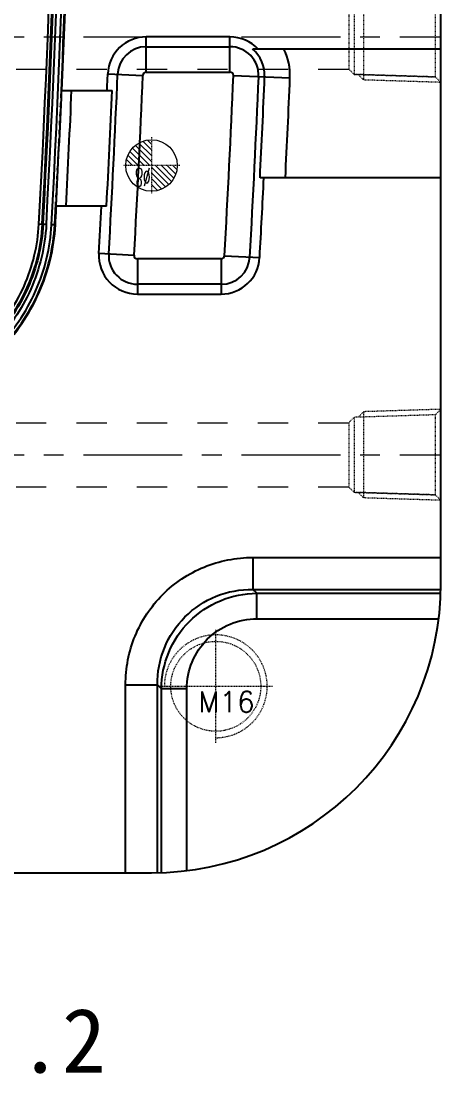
# Model space of a CAD drawing. Header units: millimetres. Extents: x 2634 to 3034, y 1430 to 1883.
# Drawn here: x 2968.4 to 3033.6, y 1430.5 to 1595.1 of the extents above; entities that cross this region are included whole.
import ezdxf
from ezdxf.enums import TextEntityAlignment as Align

# ---------------------------------------------------------------- set-up
doc = ezdxf.new("R2010")
doc.units = ezdxf.units.MM
doc.linetypes.add('CENTER', pattern=[0.6, 0.375, -0.075, 0.075, -0.075])
doc.linetypes.add('HIDDEN', pattern=[0.2, 0.1, -0.1])
for name, color, linetype, lineweight in [('cool', 153, 'HIDDEN', 9), ('epin', 13, 'Continuous', 9), ('screw', 33, 'Continuous', 13)]:
    doc.layers.add(name, color=color, linetype=linetype, lineweight=lineweight)
doc.layers.add('DEFAULT_2', color=8, linetype='HIDDEN')
doc.styles.get("Standard").update_dxf_attribs({"font": 'arial.ttf'})
doc.styles.add('TXT', font='txt.shx', dxfattribs={"bigfont": 'gbcbig.shx'})
doc.styles.add('TXT05', font='txt.shx', dxfattribs={"width": 0.5, "bigfont": 'gbcbig.shx'})

# ---------------------------------------------------------------- blocks, each defined once
blk = doc.blocks.new('epin_ejp_8')
at = {"layer": 'epin'}
h = blk.add_hatch(dxfattribs=at)
h.set_pattern_fill('_ANSI31', color=123, scale=0.2, angle=90)
h.set_pattern_definition([(135, (170.5, -113), (-0.4490128, -0.4490128), [])])
h.paths.add_polyline_path([(0, 4, 0.414214), (-4, 0), (0, 0)])
h.paths.add_polyline_path([(4, 0), (0, 0), (0, -4, 0.414214)])
at = {"layer": 'epin', "color": 1, "linetype": 'CENTER', "ltscale": 0.16}
for p, q in [((0, -4.4), (0, 4.4)), ((-4.4, 0), (4.4, 0))]:
    blk.add_line(p, q, dxfattribs=at)
at = {"layer": 'epin'}
blk.add_circle((0, 0), 4, dxfattribs=at)
at = {"layer": 'epin', "color": 6, "style": 'TXT05', "width": 0.5}
blk.add_text('%%c8', height=2.8, dxfattribs=at).set_placement((1.33, 1.8), align=Align.MIDDLE)
blk = doc.blocks.new('cool_jt_f12')
at = {"layer": 'cool', "ltscale": 0.3}
for p, q in [((0, 7.0785), (0.856, 6.2225)), ((0, 7.0785), (12, 6.7035)), ((12, 6.7035), (12.856, 5.8475)), ((12, 6.7035), (12, -6.7035)), ((0.856, 6.2225), (0.856, -6.2225)), ((13.5, 5.827375), (0.856, 6.2225)), ((0.856, 6.2225), (13.5, 5.827375)), ((14.327375, 5), (13.5, 5.827375)), ((13.5, -5.827375), (13.5, 5.827375)), ((14.327375, -5), (14.327375, 5)), ((0.856, -6.2225), (0, -7.0785)), ((0.856, -6.2225), (13.5, -5.827375)), ((12, -6.7035), (12.856, -5.8475)), ((13.5, -5.827375), (14.327375, -5)), ((0, -7.0785), (12, -6.7035))]:
    blk.add_line(p, q, dxfattribs=at)
blk = doc.blocks.new('screw_m16_g')
at = {"layer": 'screw', "color": 1, "linetype": 'CENTER', "ltscale": 0.497582}
for p, q in [((0, -8.8), (0, 8.8)), ((-8.8, 0), (8.8, 0))]:
    blk.add_line(p, q, dxfattribs=at)
at = {"layer": 'screw', "linetype": 'HIDDEN', "ltscale": 0.497582}
blk.add_circle((0, 0), 7, dxfattribs=at)
at = {"layer": 'screw', "color": 92, "linetype": 'HIDDEN', "ltscale": 0.497582}
blk.add_arc((0, 0), 8, 270, 180, dxfattribs=at)
at = {"layer": 'screw', "color": 6, "style": 'TXT'}
blk.add_text('M16', height=3.2, dxfattribs=at).set_placement((-2.72, -4))

msp = doc.modelspace()

# ---------------------------------------------------------------- linework, layer by layer
at = {"color": 7, "linetype": 'Continuous'}
for p, q in [((3033.63, 1507.67), (3033.63, 1837.67)), ((3000.83, 1592.67), (2987.82, 1592.67)), ((2987.82, 1587.2), (2987.82, 1592.67)), ((3000.83, 1587.2), (3000.83, 1592.67)), ((2987.82, 1591.14), (3000.83, 1591.14)), ((3033.63, 1590.76), (3004.37, 1590.76)), ((2981.83, 1586.93), (2987.29, 1586.69)), ((2987.82, 1587.2), (3000.83, 1587.2)), ((3001.36, 1586.65), (3010.16, 1586.28)), ((2974.71, 1584.34), (2982.5, 1584.34)), ((3033.63, 1570.76), (3005.51, 1570.76)), ((2981.63, 1566.34), (2973.84, 1566.34)), ((2972.27, 1563.5), (2971.12, 1563.56)), ((2973.68, 1563.42), (2973.08, 1563.45)), ((2980.45, 1559.01), (2985.92, 1558.7)), ((2999.46, 1558.14), (2986.44, 1558.14)), ((2986.44, 1558.14), (2986.44, 1552.67)), ((2999.46, 1558.14), (2999.46, 1552.67)), ((2999.99, 1558.64), (3005.46, 1558.34)), ((2999.46, 1554.21), (2986.44, 1554.21)), ((2986.44, 1552.67), (2999.46, 1552.67)), ((3004.4, 1511.71), (3033.63, 1511.71)), ((3004.4, 1511.71), (3004.4, 1506.75)), ((3004.4, 1506.75), (3033.62, 1506.75)), ((3005.02, 1506.13), (3004.4, 1506.75)), ((3005.02, 1506.13), (3033.6, 1506.13)), ((3005.02, 1502.17), (3005.02, 1506.13)), ((3005.02, 1502.17), (3033.29, 1502.17)), ((2984.59, 1491.9), (2989.54, 1491.9)), ((2984.59, 1462.67), (2984.59, 1491.9)), ((2990.17, 1491.27), (2989.54, 1491.9)), ((2989.54, 1462.68), (2989.54, 1491.9)), ((2994.13, 1491.27), (2990.17, 1491.27)), ((2990.17, 1462.7), (2990.17, 1491.27)), ((2994.13, 1463.01), (2994.13, 1491.27)), ((2873.31, 1462.67), (2988.63, 1462.67))]:
    msp.add_line(p, q, dxfattribs=at)
for centre, radius, start, end in [((853.04, 1677.66), 2121.16, 356.91643, 3.44308), ((853.04, 1677.66), 2121.66, 356.91643, 3.44308), ((853.04, 1677.66), 2121.81, 356.91643, 3.44308), ((853.04, 1677.66), 2122.31, 356.91643, 3.44308), ((853.04, 1677.66), 2123.12, 356.91643, 3.44428), ((853.04, 1677.66), 2123.62, 357.48142, 1.70361), ((853.04, 1677.66), 2123.72, 357.48152, 1.70367), ((2987.82, 1586.67), 6, 90, 177.5594), ((3000.83, 1586.67), 6, 42.8921, 90), ((2987.82, 1586.67), 4.47, 90, 177.5594), ((3000.83, 1586.67), 4.47, 357.5741, 90), ((3000.83, 1586.67), 5.4, 357.5741, 49.14), ((3000.83, 1586.67), 9.34, 357.5741, 25.9309), ((853.04, 1677.66), 2130.72, 357.48977, 357.55936), ((853.04, 1677.66), 2132.26, 356.80763, 357.55936), ((853.04, 1677.66), 2136.2, 356.80763, 357.55936), ((2987.82, 1586.67), 0.528, 90, 177.5594), ((853.04, 1677.66), 2150.25, 356.82695, 357.57412), ((3000.83, 1586.67), 0.528, 357.5741, 90), ((853.04, 1677.66), 2154.19, 356.82695, 357.57412), ((853.04, 1677.66), 2155.12, 357.15661, 357.57412), ((853.04, 1677.66), 2159.06, 357.1618, 357.57412), ((853.04, 1677.66), 2123.67, 356.99526, 357.48145), ((853.04, 1677.66), 2125.22, 356.99743, 357.48327), ((853.04, 1677.66), 2131.51, 357.00628, 357.49069), ((853.04, 1677.66), 2155.72, 356.82695, 357.1574), ((853.04, 1677.66), 2123.62, 356.91643, 356.99522), ((853.04, 1677.66), 2123.72, 356.91643, 356.99533), ((853.04, 1677.66), 2130.72, 356.80763, 357.00518), ((2986.44, 1558.67), 6, 176.8076, 270), ((2986.44, 1558.67), 4.47, 176.8076, 270), ((2986.44, 1558.67), 0.528, 176.8076, 270), ((2999.46, 1558.67), 0.528, 270, 356.827), ((2999.46, 1558.67), 4.47, 270, 356.827), ((2999.46, 1558.67), 6, 270, 356.827), ((2988.63, 1507.67), 45, 270, 0)]:
    msp.add_arc(centre, radius, start, end, dxfattribs=at)
for points, knots in [([(2945.34, 1537.8), (2948.65, 1537.98), (2955.25, 1539.55), (2963.62, 1545.28), (2969.37, 1553.65), (2970.95, 1560.26), (2971.12, 1563.56)], [0, 0, 0, 0, 0.24999, 0.499977, 0.749993, 1, 1, 1, 1]), ([(2971.62, 1563.53), (2971.44, 1560.17), (2969.84, 1553.44), (2963.99, 1544.92), (2955.46, 1539.08), (2948.73, 1537.48), (2945.37, 1537.3)], [0, 0, 0, 0, 0.249976, 0.500022, 0.75004, 1, 1, 1, 1]), ([(2971.77, 1563.53), (2971.59, 1560.14), (2969.97, 1553.38), (2964.09, 1544.82), (2955.52, 1538.94), (2948.76, 1537.34), (2945.38, 1537.16)], [0, 0, 0, 0, 0.250012, 0.50002, 0.750003, 1, 1, 1, 1]), ([(2972.27, 1563.5), (2972.08, 1560.06), (2970.44, 1553.17), (2964.45, 1544.46), (2955.73, 1538.47), (2948.85, 1536.84), (2945.4, 1536.66)], [0, 0, 0, 0, 0.249984, 0.500019, 0.750032, 1, 1, 1, 1]), ([(2945.45, 1535.85), (2948.99, 1536.03), (2956.07, 1537.72), (2965.04, 1543.87), (2971.2, 1552.83), (2972.89, 1559.91), (2973.08, 1563.45)], [0, 0, 0, 0, 0.249984, 0.499988, 0.750003, 1, 1, 1, 1]), ([(2945.47, 1535.34), (2949.07, 1535.53), (2956.28, 1537.25), (2965.4, 1543.5), (2971.67, 1552.62), (2973.39, 1559.83), (2973.58, 1563.43)], [0, 0, 0, 0, 0.249959, 0.499988, 0.750029, 1, 1, 1, 1]), ([(2945.48, 1535.24), (2947.31, 1535.34), (2950.96, 1535.88), (2957.85, 1538.23), (2965.49, 1543.42), (2970.68, 1551.05), (2973.04, 1557.94), (2973.58, 1561.59), (2973.68, 1563.42)], [0, 0, 0, 0, 0.126631, 0.252107, 0.500012, 0.747903, 0.873372, 1, 1, 1, 1]), ([(2984.59, 1491.9), (2984.59, 1493.19), (2984.84, 1495.79), (2985.97, 1499.54), (2987.8, 1502.99), (2990.28, 1506.02), (2993.3, 1508.5), (2996.76, 1510.33), (3000.5, 1511.45), (3003.1, 1511.7), (3004.4, 1511.71)], [0, 0, 0, 0, 0.124984, 0.24998, 0.374955, 0.499934, 0.624919, 0.749913, 0.87498, 1, 1, 1, 1]), ([(2989.54, 1491.9), (2989.53, 1493.84), (2990.26, 1497.76), (2993.56, 1502.74), (2998.53, 1506.03), (3002.46, 1506.77), (3004.4, 1506.75)], [0, 0, 0, 0, 0.249946, 0.499933, 0.749946, 1, 1, 1, 1]), ([(2990.17, 1491.27), (2990.18, 1493.2), (2990.96, 1497.1), (2994.26, 1502.04), (2999.2, 1505.34), (3003.09, 1506.12), (3005.02, 1506.13)], [0, 0, 0, 0, 0.250016, 0.500067, 0.750045, 1, 1, 1, 1]), ([(2994.13, 1491.27), (2994.13, 1492.69), (2994.69, 1495.56), (2997.11, 1499.19), (3000.74, 1501.61), (3003.61, 1502.17), (3005.02, 1502.17)], [0, 0, 0, 0, 0.25007, 0.500067, 0.749991, 1, 1, 1, 1])]:
    msp.add_open_spline(points, degree=3, knots=knots, dxfattribs=at)
at = {"layer": 'cool', "color": 1, "linetype": 'CENTER', "ltscale": 41}
for p, q in [((2633.63, 1592.67), (3033.63, 1592.67)), ((2633.63, 1527.67), (3033.63, 1527.67))]:
    msp.add_line(p, q, dxfattribs=at)
at = {"layer": 'cool', "ltscale": 47}
for p, q in [((2647.96, 1587.67), (3019.3, 1587.67)), ((2647.96, 1532.67), (3019.3, 1532.67)), ((2647.96, 1522.67), (3019.3, 1522.67))]:
    msp.add_line(p, q, dxfattribs=at)
at = {"layer": 'DEFAULT_2', "color": 8, "linetype": 'HIDDEN', "ltscale": 0.04}
for p, q in [((2974.65, 1584.34), (2974.71, 1584.34)), ((2973.79, 1566.34), (2973.84, 1566.34))]:
    msp.add_line(p, q, dxfattribs=at)
at = {"layer": 'DEFAULT_2', "color": 8, "linetype": 'HIDDEN', "ltscale": 7}
msp.add_arc((853.04, 1677.66), 2123.62, 356.99522, 357.48142, dxfattribs=at)

# ---------------------------------------------------------------- block references
at = {"layer": 'cool', "ltscale": 0.932966, "rotation": 180}
for p in [(3033.63, 1592.67), (3033.63, 1527.67)]:
    msp.add_blockref('cool_jt_f12', p, dxfattribs=at)
at = {"layer": 'epin', "rotation": 180}
msp.add_blockref('epin_ejp_8', (2988.63, 1572.67), dxfattribs=at)
at = {"layer": 'screw'}
msp.add_blockref('screw_m16_g', (2998.63, 1491.67), dxfattribs=at)

# ---------------------------------------------------------------- texts
at = {"insert": (2743.04, 1441.58), "char_height": 10, "width": 298.8177, "attachment_point": 1}
msp.add_mtext('{\\fSimSun|b0|i0|c134|p2;刻字接地符号和模号2061-DOWN 字深0.2}', dxfattribs=at)

doc.saveas('drawing.dxf')
